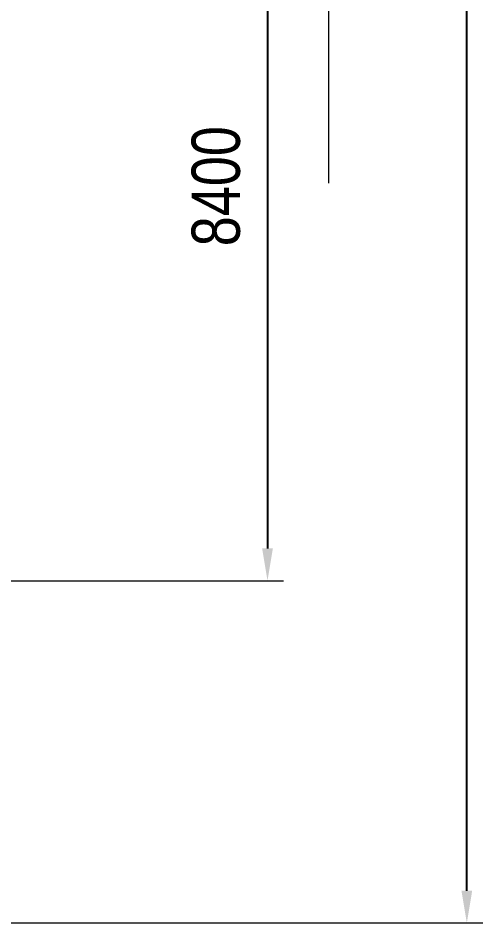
# Model space of a CAD drawing. Header units: millimetres. Extents: x 10665 to 29906, y -6125 to 7364.
# Drawn here: x 27018 to 29906, y -6125 to -510 of the extents above; entities that cross this region are included whole.
import ezdxf

# ---------------------------------------------------------------- set-up
doc = ezdxf.new("R2010")
doc.units = ezdxf.units.MM
doc.layers.add('DIKOM_РАЗМЕР_ЗОНА', color=7, linetype='Continuous')
doc.layers.add('DIKOM_РАЗМЕР_ОБЪЕКТА', color=7, linetype='Continuous')
doc.styles.add('style1', font='arial.ttf', dxfattribs={"width": 0.8})
doc.dimstyles.new('1-50', dxfattribs={"dimtxt": 300, "dimasz": 200, "dimexe": 100, "dimexo": 0, "dimgap": 100, "dimtad": 1, "dimdec": 0, "dimtxsty": 'style1', "dimcen": 0, "dimclrd": 7, "dimclre": 7, "dimadec": 1, "dimazin": 2, "dimtfac": 1, "dimtdec": 0, "dimtmove": 1, "dimatfit": 3, "dimfxl": 0, "dimlwd": 25, "dimlwe": 18, "dimarcsym": 0})

# ---------------------------------------------------------------- blocks, each defined once
blk = doc.blocks.new('*D15')
at = {"layer": 'Defpoints', "color": 0, "transparency": 16777216}
for p in [(20416.8, 4419), (19675.9, -4001.4), (28567.5, -4001.4)]:
    blk.add_point(p, dxfattribs=at)
at = {"layer": 'DIKOM_РАЗМЕР_ОБЪЕКТА', "color": 7, "lineweight": 18, "transparency": 16777216}
for p, q in [((20416.8, 4419), (28667.5, 4419)), ((19675.9, -4001.4), (28667.5, -4001.4))]:
    blk.add_line(p, q, dxfattribs=at)
at = {"layer": 'DIKOM_РАЗМЕР_ОБЪЕКТА', "color": 7, "lineweight": 25, "transparency": 16777216}
blk.add_line((28567.5, 4219), (28567.5, -3801.4), dxfattribs=at)
at = {"layer": 'DIKOM_РАЗМЕР_ОБЪЕКТА', "color": 7, "transparency": 16777216}
for points in [[(28534.2, 4219), (28600.8, 4219), (28567.5, 4419)], [(28534.2, -3801.4), (28600.8, -3801.4), (28567.5, -4001.4)]]:
    blk.add_solid(points, dxfattribs=at)
at = {"layer": 'DIKOM_РАЗМЕР_ОБЪЕКТА', "color": 0, "transparency": 16777216, "insert": (28248, -1553.3), "char_height": 300, "attachment_point": 5, "rotation": 90, "style": 'style1'}
blk.add_mtext('8400', dxfattribs=at)
blk = doc.blocks.new('*D14')
at = {"layer": 'Defpoints', "color": 0, "transparency": 16777216}
for p in [(28947.7, 6914), (10665, 1629.9), (28947.7, -1535.4)]:
    blk.add_point(p, dxfattribs=at)
at = {"layer": 'DIKOM_РАЗМЕР_ЗОНА', "color": 7, "lineweight": 18, "transparency": 16777216}
for p, q in [((10665, 1629.9), (10665, 7014)), ((28947.7, -1535.4), (28947.7, 7014))]:
    blk.add_line(p, q, dxfattribs=at)
at = {"layer": 'DIKOM_РАЗМЕР_ЗОНА', "color": 7, "lineweight": 25, "transparency": 16777216}
blk.add_line((10865, 6914), (28747.7, 6914), dxfattribs=at)
at = {"layer": 'DIKOM_РАЗМЕР_ЗОНА', "color": 7, "transparency": 16777216}
for points in [[(10865, 6947.4), (10865, 6880.7), (10665, 6914)], [(28747.7, 6947.4), (28747.7, 6880.7), (28947.7, 6914)]]:
    blk.add_solid(points, dxfattribs=at)
at = {"layer": 'DIKOM_РАЗМЕР_ЗОНА', "color": 0, "transparency": 16777216, "insert": (21431.5, 7167.3), "char_height": 300, "attachment_point": 5, "style": 'style1'}
blk.add_mtext('18300', dxfattribs=at)
blk = doc.blocks.new('*D13')
at = {"layer": 'Defpoints', "color": 0, "transparency": 16777216}
for p in [(20470.8, 6542.6), (29806, 6542.6), (19621.9, -6125)]:
    blk.add_point(p, dxfattribs=at)
at = {"layer": 'DIKOM_РАЗМЕР_ЗОНА', "color": 7, "lineweight": 18, "transparency": 16777216}
for p, q in [((20470.8, 6542.6), (29906, 6542.6)), ((19621.9, -6125), (29906, -6125))]:
    blk.add_line(p, q, dxfattribs=at)
at = {"layer": 'DIKOM_РАЗМЕР_ЗОНА', "color": 7, "lineweight": 25, "transparency": 16777216}
blk.add_line((29806, -5925), (29806, 6342.6), dxfattribs=at)
at = {"layer": 'DIKOM_РАЗМЕР_ЗОНА', "color": 7, "transparency": 16777216}
for points in [[(29772.7, 6342.6), (29839.3, 6342.6), (29806, 6542.6)], [(29772.7, -5925), (29839.3, -5925), (29806, -6125)]]:
    blk.add_solid(points, dxfattribs=at)
at = {"layer": 'DIKOM_РАЗМЕР_ЗОНА', "color": 0, "transparency": 16777216, "insert": (29552.8, 208.8), "char_height": 300, "attachment_point": 5, "rotation": 90, "style": 'style1'}
blk.add_mtext('12650', dxfattribs=at)

msp = doc.modelspace()

# ---------------------------------------------------------------- dimensions: what is measured, and where the dimension line sits
at = {"layer": 'DIKOM_РАЗМЕР_ЗОНА'}
dim = msp.add_linear_dim(base=(28947.7, 6914), p1=(10665, 1629.9), p2=(28947.7, -1535.4), text='18300', dimstyle='1-50', override={"dimscale": 1, "dimtix": 0, "dimtofl": 1, "dimtmove": 1, "dimatfit": 3}, dxfattribs=at)
dim.commit()
dim.dimension.update_dxf_attribs({"geometry": '*D14', "text_midpoint": (21431.5, 6914), "dimtype": 160})
dim = msp.add_linear_dim(base=(29806, 6542.6), p1=(19621.9, -6125), p2=(20470.8, 6542.6), angle=90, text='12650', dimstyle='1-50', dxfattribs=at)
dim.commit()
dim.dimension.update_dxf_attribs({"geometry": '*D13', "text_midpoint": (29806, 208.8), "dimtype": 160})
at = {"layer": 'DIKOM_РАЗМЕР_ОБЪЕКТА'}
dim = msp.add_linear_dim(base=(28567.5, -4001.4), p1=(20416.8, 4419), p2=(19675.9, -4001.4), angle=90, text='8400', dimstyle='1-50', dxfattribs=at)
dim.commit()
dim.dimension.update_dxf_attribs({"geometry": '*D15', "text_midpoint": (28501.1, -1553.3), "dimtype": 160})

doc.saveas('drawing.dxf')
